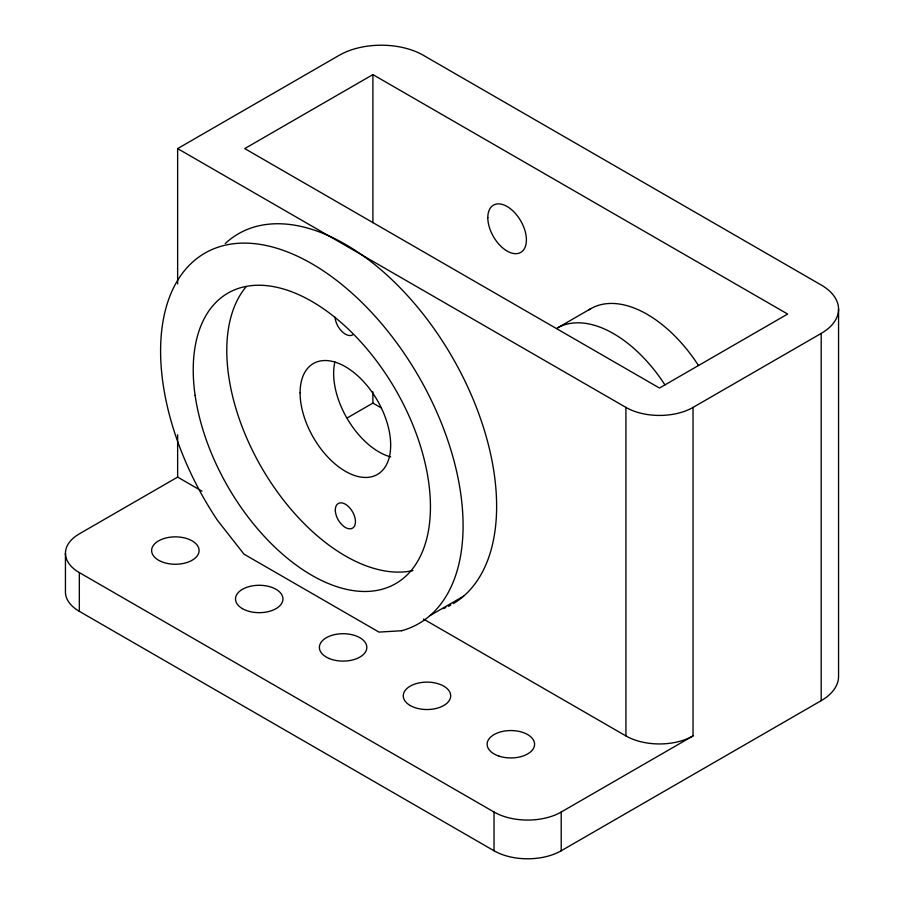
<?xml version="1.0" encoding="UTF-8"?>
<svg xmlns="http://www.w3.org/2000/svg" width="904" height="904" viewBox="0 0 904 904"><rect width="100%" height="100%" fill="white"/><g stroke="black" fill="none" stroke-linecap="round" stroke-linejoin="round"><path stroke-width="1.36" d="M177.636 283.946L177.636 148.595L339.35 55.234A59.314 34.239 0 0 1 423.219 55.234L821.194 284.997A59.314 34.239 0 0 1 821.194 333.418L821.194 700.668L561.214 850.766A47.505 27.425 0 0 1 494.036 850.766L79.337 611.341A47.449 27.391 0 0 1 65.438 591.962L65.438 553.225M372.9 74.603L244.735 148.595L659.479 388.042L787.644 314.05L372.9 74.603L372.9 222.644M202.01 491.177L177.636 477.097L79.337 533.857A47.449 27.391 0 0 0 79.337 572.594L79.337 611.341M347.26 417.908L372.9 403.105L381.409 408.02M590.719 308.727L557.169 328.096A112.887 65.178 60 0 1 664.948 384.901M177.636 148.595L625.93 407.41A47.449 27.391 0 0 0 693.029 407.41L821.194 333.418M430.033 615.556L463.582 596.188M79.337 572.594L494.036 812.029A47.505 27.425 0 0 0 561.214 812.029L693.029 735.924L693.029 407.41M423.513 619.059L625.93 735.924A47.449 27.391 0 0 0 693.029 735.924M838.562 309.213L838.562 676.463A59.314 34.239 0 0 1 821.194 700.668M625.93 407.41L625.93 735.924M561.214 812.029L561.214 850.766M494.036 812.029L494.036 850.766M372.9 391.827L372.9 403.105M177.636 434.801L177.636 477.097M588.515 310.106A112.887 65.178 60 0 1 698.498 365.532M352.741 334.875A14.713 8.498 60 0 1 341.825 331.372A14.713 8.498 60 0 1 335.022 317.202M390.664 456.904A64.048 36.985 60 0 1 334.898 361.973M412.947 570.56A167.726 96.841 60 0 1 262.589 469.255A167.726 96.841 60 0 1 246.227 286.613M450.87 605.036A213.886 123.486 60 0 1 448.361 606.347M445.808 607.544A213.886 123.486 60 0 1 443.197 608.652M225.265 243.538A213.886 123.486 60 0 1 444.486 344.277A213.886 123.486 60 0 1 453.322 603.635M401.579 630.743L378.991 632.099L244.012 554.163L217.48 520.365A213.886 123.486 60 0 1 202.315 254.691A213.886 123.486 60 0 1 425.287 388.37A213.886 123.486 60 0 1 401.579 630.743M335.316 510.025A14.238 8.215 60 0 0 350.413 528.817A14.238 8.215 60 0 0 350.413 508.681A14.238 8.215 60 0 0 335.316 510.025M195.117 395.33A167.726 96.841 60 0 0 388.449 587.137A167.726 96.841 60 0 0 351.927 332.615A167.726 96.841 60 0 0 195.117 395.33M300.094 392.844A64.048 36.985 60 0 0 368.03 477.357A64.048 36.985 60 0 0 368.03 386.776A64.048 36.985 60 0 0 300.094 392.844M487.81 217.638A27.278 15.752 60 0 0 516.749 253.64A27.278 15.752 60 0 0 516.749 215.05A27.278 15.752 60 0 0 487.81 217.638M161.002 561.463A23.719 13.696 0 0 0 198.891 552.276A23.719 13.696 0 0 0 166.166 537.925A23.719 13.696 0 0 0 161.002 561.463M242.453 608.663A23.719 13.696 0 0 0 282.138 602.527A23.719 13.696 0 0 0 253.086 585.747A23.719 13.696 0 0 0 242.453 608.663M329.259 658.53A23.719 13.696 0 0 0 366.708 648.767A23.719 13.696 0 0 0 333.339 634.924A23.719 13.696 0 0 0 329.259 658.53M410.201 705.515A23.719 13.696 0 0 0 449.898 699.368A23.719 13.696 0 0 0 420.835 682.599A23.719 13.696 0 0 0 410.201 705.515M498.997 756.117A23.719 13.696 0 0 0 534.58 744.252A23.719 13.696 0 0 0 498.997 732.387A23.719 13.696 0 0 0 498.997 756.117"/></g></svg>
